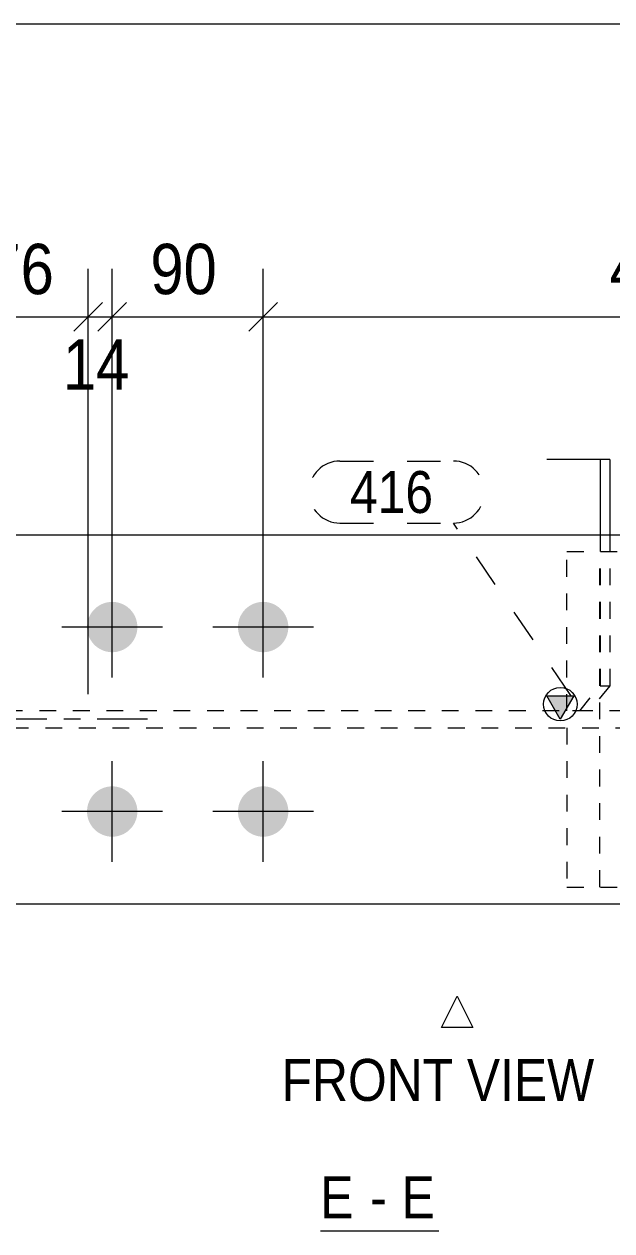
# Model space of a CAD drawing. Header units: millimetres. Extents: x 2 to 579, y 1 to 825.
# Drawn here: x 249.6 to 284.6, y 753 to 825 of the extents above; entities that cross this region are included whole.
import ezdxf

# ---------------------------------------------------------------- set-up
doc = ezdxf.new("R2010")
doc.units = ezdxf.units.MM
for name, pattern in [('XKITLINE00', [0]), ('XKITLINE01', [4, 1, -1, 1, -1]), ('XKITLINE02', [4, 2, -2]), ('XKITLINE03', [6, 3, -1, 1, -1])]:
    doc.linetypes.add(name, pattern=pattern)
for name, color, linetype, lineweight in [('Bolt', 3, 'Continuous', 0), ('Dimensions', 7, 'Continuous', 0), ('DrawingSheet', 5, 'Continuous', 0), ('OtherObjectType', 7, 'Continuous', 0), ('Part', 2, 'Continuous', 0), ('PartMark', 7, 'Continuous', 0)]:
    doc.layers.add(name, color=color, linetype=linetype, lineweight=lineweight)
doc.styles.add('ARIAL', font='ARIAL.TTF')

# ---------------------------------------------------------------- blocks, each defined once
blk = doc.blocks.new('*A100')
at = {"layer": 'Bolt'}
for points in [[(254.797, 787.55), (254.76, 787.552), (254.723, 787.554), (254.687, 787.557), (254.65, 787.561), (254.614, 787.566), (254.577, 787.572), (254.541, 787.579), (254.505, 787.586), (254.469, 787.595), (254.434, 787.604), (254.398, 787.615), (254.363, 787.626), (254.328, 787.638), (254.294, 787.651), (254.26, 787.664), (254.226, 787.679), (254.192, 787.694), (254.159, 787.71), (254.127, 787.727), (254.094, 787.745), (254.063, 787.763), (254.031, 787.783), (254, 787.803), (253.97, 787.824), (253.94, 787.845), (253.911, 787.867), (253.882, 787.89), (253.854, 787.914), (253.826, 787.939), (253.799, 787.964), (253.773, 787.989), (253.747, 788.016), (253.722, 788.043), (253.698, 788.07), (253.674, 788.098), (253.651, 788.127), (253.629, 788.156), (253.607, 788.186), (253.587, 788.217), (253.567, 788.248), (253.547, 788.279), (253.529, 788.311), (253.511, 788.343), (253.494, 788.376), (253.478, 788.409), (253.462, 788.442), (253.448, 788.476), (253.434, 788.51), (253.421, 788.545), (253.409, 788.579), (253.398, 788.615), (253.388, 788.65), (253.379, 788.686), (253.37, 788.721), (253.363, 788.757), (253.356, 788.794), (253.35, 788.83), (253.345, 788.866), (253.341, 788.903), (253.338, 788.94), (253.336, 788.976), (253.334, 789.013), (253.334, 789.05), (253.334, 789.087), (253.336, 789.124), (253.338, 789.16), (253.341, 789.197), (253.345, 789.234), (253.35, 789.27), (253.356, 789.306), (253.363, 789.343), (253.37, 789.379), (253.379, 789.414), (253.388, 789.45), (253.398, 789.485), (253.409, 789.521), (253.421, 789.555), (253.434, 789.59), (253.448, 789.624), (253.462, 789.658), (253.478, 789.691), (253.494, 789.724), (253.511, 789.757), (253.529, 789.789), (253.547, 789.821), (253.567, 789.852), (253.587, 789.883), (253.607, 789.914), (253.629, 789.944), (253.651, 789.973), (253.674, 790.002), (253.698, 790.03), (253.722, 790.057), (253.747, 790.084), (253.773, 790.111), (253.799, 790.136), (253.826, 790.161), (253.854, 790.186), (253.882, 790.21), (253.911, 790.233), (253.94, 790.255), (253.97, 790.276), (254, 790.297), (254.031, 790.317), (254.063, 790.337), (254.094, 790.355), (254.127, 790.373), (254.159, 790.39), (254.192, 790.406), (254.226, 790.421), (254.26, 790.436), (254.294, 790.449), (254.328, 790.462), (254.363, 790.474), (254.398, 790.485), (254.434, 790.496), (254.469, 790.505), (254.505, 790.514), (254.541, 790.521), (254.577, 790.528), (254.614, 790.534), (254.65, 790.539), (254.687, 790.543), (254.723, 790.546), (254.76, 790.548), (254.797, 790.55), (254.834, 790.55), (254.871, 790.55), (254.907, 790.548), (254.944, 790.546), (254.981, 790.543), (255.017, 790.539), (255.054, 790.534), (255.09, 790.528), (255.126, 790.521), (255.162, 790.514), (255.198, 790.505), (255.234, 790.496), (255.269, 790.485), (255.304, 790.474), (255.339, 790.462), (255.374, 790.449), (255.408, 790.436), (255.442, 790.421), (255.475, 790.406), (255.508, 790.39), (255.541, 790.373), (255.573, 790.355), (255.605, 790.337), (255.636, 790.317), (255.667, 790.297), (255.697, 790.276), (255.727, 790.255), (255.757, 790.233), (255.785, 790.21), (255.814, 790.186), (255.841, 790.161), (255.868, 790.136), (255.894, 790.111), (255.92, 790.084), (255.945, 790.057), (255.97, 790.03), (255.993, 790.002), (256.016, 789.973), (256.039, 789.944), (256.06, 789.914), (256.081, 789.883), (256.101, 789.852), (256.12, 789.821), (256.139, 789.789), (256.157, 789.757), (256.174, 789.724), (256.19, 789.691), (256.205, 789.658), (256.22, 789.624), (256.233, 789.59), (256.246, 789.555), (256.258, 789.521), (256.269, 789.485), (256.279, 789.45), (256.289, 789.414), (256.297, 789.379), (256.305, 789.343), (256.312, 789.306), (256.318, 789.27), (256.323, 789.234), (256.327, 789.197), (256.33, 789.16), (256.332, 789.124), (256.333, 789.087), (256.334, 789.05), (256.333, 789.013), (256.332, 788.976), (256.33, 788.94), (256.327, 788.903), (256.323, 788.866), (256.318, 788.83), (256.312, 788.794), (256.305, 788.757), (256.297, 788.721), (256.289, 788.686), (256.279, 788.65), (256.269, 788.615), (256.258, 788.579), (256.246, 788.545), (256.233, 788.51), (256.22, 788.476), (256.205, 788.442), (256.19, 788.409), (256.174, 788.376), (256.157, 788.343), (256.139, 788.311), (256.12, 788.279), (256.101, 788.248), (256.081, 788.217), (256.06, 788.186), (256.039, 788.156), (256.016, 788.127), (255.993, 788.098), (255.97, 788.07), (255.945, 788.043), (255.92, 788.016), (255.894, 787.989), (255.868, 787.964), (255.841, 787.939), (255.814, 787.914), (255.785, 787.89), (255.757, 787.867), (255.727, 787.845), (255.697, 787.824), (255.667, 787.803), (255.636, 787.783), (255.605, 787.763), (255.573, 787.745), (255.541, 787.727), (255.508, 787.71), (255.475, 787.694), (255.442, 787.679), (255.408, 787.664), (255.374, 787.651), (255.339, 787.638), (255.304, 787.626), (255.269, 787.615), (255.234, 787.604), (255.198, 787.595), (255.162, 787.586), (255.126, 787.579), (255.09, 787.572), (255.054, 787.566), (255.017, 787.561), (254.981, 787.557), (254.944, 787.554), (254.907, 787.552), (254.871, 787.55), (254.834, 787.55)], [(263.797, 787.55), (263.76, 787.552), (263.723, 787.554), (263.687, 787.557), (263.65, 787.561), (263.614, 787.566), (263.577, 787.572), (263.541, 787.579), (263.505, 787.586), (263.469, 787.595), (263.434, 787.604), (263.398, 787.615), (263.363, 787.626), (263.328, 787.638), (263.294, 787.651), (263.26, 787.664), (263.226, 787.679), (263.192, 787.694), (263.159, 787.71), (263.127, 787.727), (263.094, 787.745), (263.063, 787.763), (263.031, 787.783), (263, 787.803), (262.97, 787.824), (262.94, 787.845), (262.911, 787.867), (262.882, 787.89), (262.854, 787.914), (262.826, 787.939), (262.799, 787.964), (262.773, 787.989), (262.747, 788.016), (262.722, 788.043), (262.698, 788.07), (262.674, 788.098), (262.651, 788.127), (262.629, 788.156), (262.607, 788.186), (262.587, 788.217), (262.567, 788.248), (262.547, 788.279), (262.529, 788.311), (262.511, 788.343), (262.494, 788.376), (262.478, 788.409), (262.462, 788.442), (262.448, 788.476), (262.434, 788.51), (262.421, 788.545), (262.409, 788.579), (262.398, 788.615), (262.388, 788.65), (262.379, 788.686), (262.37, 788.721), (262.363, 788.757), (262.356, 788.794), (262.35, 788.83), (262.345, 788.866), (262.341, 788.903), (262.338, 788.94), (262.336, 788.976), (262.334, 789.013), (262.334, 789.05), (262.334, 789.087), (262.336, 789.124), (262.338, 789.16), (262.341, 789.197), (262.345, 789.234), (262.35, 789.27), (262.356, 789.306), (262.363, 789.343), (262.37, 789.379), (262.379, 789.414), (262.388, 789.45), (262.398, 789.485), (262.409, 789.521), (262.421, 789.555), (262.434, 789.59), (262.448, 789.624), (262.462, 789.658), (262.478, 789.691), (262.494, 789.724), (262.511, 789.757), (262.529, 789.789), (262.547, 789.821), (262.567, 789.852), (262.587, 789.883), (262.607, 789.914), (262.629, 789.944), (262.651, 789.973), (262.674, 790.002), (262.698, 790.03), (262.722, 790.057), (262.747, 790.084), (262.773, 790.111), (262.799, 790.136), (262.826, 790.161), (262.854, 790.186), (262.882, 790.21), (262.911, 790.233), (262.94, 790.255), (262.97, 790.276), (263, 790.297), (263.031, 790.317), (263.063, 790.337), (263.094, 790.355), (263.127, 790.373), (263.159, 790.39), (263.192, 790.406), (263.226, 790.421), (263.26, 790.436), (263.294, 790.449), (263.328, 790.462), (263.363, 790.474), (263.398, 790.485), (263.434, 790.496), (263.469, 790.505), (263.505, 790.514), (263.541, 790.521), (263.577, 790.528), (263.614, 790.534), (263.65, 790.539), (263.687, 790.543), (263.723, 790.546), (263.76, 790.548), (263.797, 790.55), (263.834, 790.55), (263.871, 790.55), (263.907, 790.548), (263.944, 790.546), (263.981, 790.543), (264.017, 790.539), (264.054, 790.534), (264.09, 790.528), (264.126, 790.521), (264.162, 790.514), (264.198, 790.505), (264.234, 790.496), (264.269, 790.485), (264.304, 790.474), (264.339, 790.462), (264.374, 790.449), (264.408, 790.436), (264.442, 790.421), (264.475, 790.406), (264.508, 790.39), (264.541, 790.373), (264.573, 790.355), (264.605, 790.337), (264.636, 790.317), (264.667, 790.297), (264.697, 790.276), (264.727, 790.255), (264.757, 790.233), (264.785, 790.21), (264.814, 790.186), (264.841, 790.161), (264.868, 790.136), (264.894, 790.111), (264.92, 790.084), (264.945, 790.057), (264.97, 790.03), (264.993, 790.002), (265.016, 789.973), (265.039, 789.944), (265.06, 789.914), (265.081, 789.883), (265.101, 789.852), (265.12, 789.821), (265.139, 789.789), (265.157, 789.757), (265.174, 789.724), (265.19, 789.691), (265.205, 789.658), (265.22, 789.624), (265.233, 789.59), (265.246, 789.555), (265.258, 789.521), (265.269, 789.485), (265.279, 789.45), (265.289, 789.414), (265.297, 789.379), (265.305, 789.343), (265.312, 789.306), (265.318, 789.27), (265.323, 789.234), (265.327, 789.197), (265.33, 789.16), (265.332, 789.124), (265.333, 789.087), (265.334, 789.05), (265.333, 789.013), (265.332, 788.976), (265.33, 788.94), (265.327, 788.903), (265.323, 788.866), (265.318, 788.83), (265.312, 788.794), (265.305, 788.757), (265.297, 788.721), (265.289, 788.686), (265.279, 788.65), (265.269, 788.615), (265.258, 788.579), (265.246, 788.545), (265.233, 788.51), (265.22, 788.476), (265.205, 788.442), (265.19, 788.409), (265.174, 788.376), (265.157, 788.343), (265.139, 788.311), (265.12, 788.279), (265.101, 788.248), (265.081, 788.217), (265.06, 788.186), (265.039, 788.156), (265.016, 788.127), (264.993, 788.098), (264.97, 788.07), (264.945, 788.043), (264.92, 788.016), (264.894, 787.989), (264.868, 787.964), (264.841, 787.939), (264.814, 787.914), (264.785, 787.89), (264.757, 787.867), (264.727, 787.845), (264.697, 787.824), (264.667, 787.803), (264.636, 787.783), (264.605, 787.763), (264.573, 787.745), (264.541, 787.727), (264.508, 787.71), (264.475, 787.694), (264.442, 787.679), (264.408, 787.664), (264.374, 787.651), (264.339, 787.638), (264.304, 787.626), (264.269, 787.615), (264.234, 787.604), (264.198, 787.595), (264.162, 787.586), (264.126, 787.579), (264.09, 787.572), (264.054, 787.566), (264.017, 787.561), (263.981, 787.557), (263.944, 787.554), (263.907, 787.552), (263.871, 787.55), (263.834, 787.55)], [(254.797, 776.55), (254.76, 776.552), (254.723, 776.554), (254.687, 776.557), (254.65, 776.561), (254.614, 776.566), (254.577, 776.572), (254.541, 776.579), (254.505, 776.586), (254.469, 776.595), (254.434, 776.604), (254.398, 776.615), (254.363, 776.626), (254.328, 776.638), (254.294, 776.651), (254.26, 776.664), (254.226, 776.679), (254.192, 776.694), (254.159, 776.71), (254.127, 776.727), (254.094, 776.745), (254.063, 776.763), (254.031, 776.783), (254, 776.803), (253.97, 776.824), (253.94, 776.845), (253.911, 776.867), (253.882, 776.89), (253.854, 776.914), (253.826, 776.939), (253.799, 776.964), (253.773, 776.989), (253.747, 777.016), (253.722, 777.043), (253.698, 777.07), (253.674, 777.098), (253.651, 777.127), (253.629, 777.156), (253.607, 777.186), (253.587, 777.217), (253.567, 777.248), (253.547, 777.279), (253.529, 777.311), (253.511, 777.343), (253.494, 777.376), (253.478, 777.409), (253.462, 777.442), (253.448, 777.476), (253.434, 777.51), (253.421, 777.545), (253.409, 777.579), (253.398, 777.615), (253.388, 777.65), (253.379, 777.686), (253.37, 777.721), (253.363, 777.757), (253.356, 777.794), (253.35, 777.83), (253.345, 777.866), (253.341, 777.903), (253.338, 777.94), (253.336, 777.976), (253.334, 778.013), (253.334, 778.05), (253.334, 778.087), (253.336, 778.124), (253.338, 778.16), (253.341, 778.197), (253.345, 778.234), (253.35, 778.27), (253.356, 778.306), (253.363, 778.343), (253.37, 778.379), (253.379, 778.414), (253.388, 778.45), (253.398, 778.485), (253.409, 778.521), (253.421, 778.555), (253.434, 778.59), (253.448, 778.624), (253.462, 778.658), (253.478, 778.691), (253.494, 778.724), (253.511, 778.757), (253.529, 778.789), (253.547, 778.821), (253.567, 778.852), (253.587, 778.883), (253.607, 778.914), (253.629, 778.944), (253.651, 778.973), (253.674, 779.002), (253.698, 779.03), (253.722, 779.057), (253.747, 779.084), (253.773, 779.111), (253.799, 779.136), (253.826, 779.161), (253.854, 779.186), (253.882, 779.21), (253.911, 779.233), (253.94, 779.255), (253.97, 779.276), (254, 779.297), (254.031, 779.317), (254.063, 779.337), (254.094, 779.355), (254.127, 779.373), (254.159, 779.39), (254.192, 779.406), (254.226, 779.421), (254.26, 779.436), (254.294, 779.449), (254.328, 779.462), (254.363, 779.474), (254.398, 779.485), (254.434, 779.496), (254.469, 779.505), (254.505, 779.514), (254.541, 779.521), (254.577, 779.528), (254.614, 779.534), (254.65, 779.539), (254.687, 779.543), (254.723, 779.546), (254.76, 779.548), (254.797, 779.55), (254.834, 779.55), (254.871, 779.55), (254.907, 779.548), (254.944, 779.546), (254.981, 779.543), (255.017, 779.539), (255.054, 779.534), (255.09, 779.528), (255.126, 779.521), (255.162, 779.514), (255.198, 779.505), (255.234, 779.496), (255.269, 779.485), (255.304, 779.474), (255.339, 779.462), (255.374, 779.449), (255.408, 779.436), (255.442, 779.421), (255.475, 779.406), (255.508, 779.39), (255.541, 779.373), (255.573, 779.355), (255.605, 779.337), (255.636, 779.317), (255.667, 779.297), (255.697, 779.276), (255.727, 779.255), (255.757, 779.233), (255.785, 779.21), (255.814, 779.186), (255.841, 779.161), (255.868, 779.136), (255.894, 779.111), (255.92, 779.084), (255.945, 779.057), (255.97, 779.03), (255.993, 779.002), (256.016, 778.973), (256.039, 778.944), (256.06, 778.914), (256.081, 778.883), (256.101, 778.852), (256.12, 778.821), (256.139, 778.789), (256.157, 778.757), (256.174, 778.724), (256.19, 778.691), (256.205, 778.658), (256.22, 778.624), (256.233, 778.59), (256.246, 778.555), (256.258, 778.521), (256.269, 778.485), (256.279, 778.45), (256.289, 778.414), (256.297, 778.379), (256.305, 778.343), (256.312, 778.306), (256.318, 778.27), (256.323, 778.234), (256.327, 778.197), (256.33, 778.16), (256.332, 778.124), (256.333, 778.087), (256.334, 778.05), (256.333, 778.013), (256.332, 777.976), (256.33, 777.94), (256.327, 777.903), (256.323, 777.866), (256.318, 777.83), (256.312, 777.794), (256.305, 777.757), (256.297, 777.721), (256.289, 777.686), (256.279, 777.65), (256.269, 777.615), (256.258, 777.579), (256.246, 777.545), (256.233, 777.51), (256.22, 777.476), (256.205, 777.442), (256.19, 777.409), (256.174, 777.376), (256.157, 777.343), (256.139, 777.311), (256.12, 777.279), (256.101, 777.248), (256.081, 777.217), (256.06, 777.186), (256.039, 777.156), (256.016, 777.127), (255.993, 777.098), (255.97, 777.07), (255.945, 777.043), (255.92, 777.016), (255.894, 776.989), (255.868, 776.964), (255.841, 776.939), (255.814, 776.914), (255.785, 776.89), (255.757, 776.867), (255.727, 776.845), (255.697, 776.824), (255.667, 776.803), (255.636, 776.783), (255.605, 776.763), (255.573, 776.745), (255.541, 776.727), (255.508, 776.71), (255.475, 776.694), (255.442, 776.679), (255.408, 776.664), (255.374, 776.651), (255.339, 776.638), (255.304, 776.626), (255.269, 776.615), (255.234, 776.604), (255.198, 776.595), (255.162, 776.586), (255.126, 776.579), (255.09, 776.572), (255.054, 776.566), (255.017, 776.561), (254.981, 776.557), (254.944, 776.554), (254.907, 776.552), (254.871, 776.55), (254.834, 776.55)], [(263.797, 776.55), (263.76, 776.552), (263.723, 776.554), (263.687, 776.557), (263.65, 776.561), (263.614, 776.566), (263.577, 776.572), (263.541, 776.579), (263.505, 776.586), (263.469, 776.595), (263.434, 776.604), (263.398, 776.615), (263.363, 776.626), (263.328, 776.638), (263.294, 776.651), (263.26, 776.664), (263.226, 776.679), (263.192, 776.694), (263.159, 776.71), (263.127, 776.727), (263.094, 776.745), (263.063, 776.763), (263.031, 776.783), (263, 776.803), (262.97, 776.824), (262.94, 776.845), (262.911, 776.867), (262.882, 776.89), (262.854, 776.914), (262.826, 776.939), (262.799, 776.964), (262.773, 776.989), (262.747, 777.016), (262.722, 777.043), (262.698, 777.07), (262.674, 777.098), (262.651, 777.127), (262.629, 777.156), (262.607, 777.186), (262.587, 777.217), (262.567, 777.248), (262.547, 777.279), (262.529, 777.311), (262.511, 777.343), (262.494, 777.376), (262.478, 777.409), (262.462, 777.442), (262.448, 777.476), (262.434, 777.51), (262.421, 777.545), (262.409, 777.579), (262.398, 777.615), (262.388, 777.65), (262.379, 777.686), (262.37, 777.721), (262.363, 777.757), (262.356, 777.794), (262.35, 777.83), (262.345, 777.866), (262.341, 777.903), (262.338, 777.94), (262.336, 777.976), (262.334, 778.013), (262.334, 778.05), (262.334, 778.087), (262.336, 778.124), (262.338, 778.16), (262.341, 778.197), (262.345, 778.234), (262.35, 778.27), (262.356, 778.306), (262.363, 778.343), (262.37, 778.379), (262.379, 778.414), (262.388, 778.45), (262.398, 778.485), (262.409, 778.521), (262.421, 778.555), (262.434, 778.59), (262.448, 778.624), (262.462, 778.658), (262.478, 778.691), (262.494, 778.724), (262.511, 778.757), (262.529, 778.789), (262.547, 778.821), (262.567, 778.852), (262.587, 778.883), (262.607, 778.914), (262.629, 778.944), (262.651, 778.973), (262.674, 779.002), (262.698, 779.03), (262.722, 779.057), (262.747, 779.084), (262.773, 779.111), (262.799, 779.136), (262.826, 779.161), (262.854, 779.186), (262.882, 779.21), (262.911, 779.233), (262.94, 779.255), (262.97, 779.276), (263, 779.297), (263.031, 779.317), (263.063, 779.337), (263.094, 779.355), (263.127, 779.373), (263.159, 779.39), (263.192, 779.406), (263.226, 779.421), (263.26, 779.436), (263.294, 779.449), (263.328, 779.462), (263.363, 779.474), (263.398, 779.485), (263.434, 779.496), (263.469, 779.505), (263.505, 779.514), (263.541, 779.521), (263.577, 779.528), (263.614, 779.534), (263.65, 779.539), (263.687, 779.543), (263.723, 779.546), (263.76, 779.548), (263.797, 779.55), (263.834, 779.55), (263.871, 779.55), (263.907, 779.548), (263.944, 779.546), (263.981, 779.543), (264.017, 779.539), (264.054, 779.534), (264.09, 779.528), (264.126, 779.521), (264.162, 779.514), (264.198, 779.505), (264.234, 779.496), (264.269, 779.485), (264.304, 779.474), (264.339, 779.462), (264.374, 779.449), (264.408, 779.436), (264.442, 779.421), (264.475, 779.406), (264.508, 779.39), (264.541, 779.373), (264.573, 779.355), (264.605, 779.337), (264.636, 779.317), (264.667, 779.297), (264.697, 779.276), (264.727, 779.255), (264.757, 779.233), (264.785, 779.21), (264.814, 779.186), (264.841, 779.161), (264.868, 779.136), (264.894, 779.111), (264.92, 779.084), (264.945, 779.057), (264.97, 779.03), (264.993, 779.002), (265.016, 778.973), (265.039, 778.944), (265.06, 778.914), (265.081, 778.883), (265.101, 778.852), (265.12, 778.821), (265.139, 778.789), (265.157, 778.757), (265.174, 778.724), (265.19, 778.691), (265.205, 778.658), (265.22, 778.624), (265.233, 778.59), (265.246, 778.555), (265.258, 778.521), (265.269, 778.485), (265.279, 778.45), (265.289, 778.414), (265.297, 778.379), (265.305, 778.343), (265.312, 778.306), (265.318, 778.27), (265.323, 778.234), (265.327, 778.197), (265.33, 778.16), (265.332, 778.124), (265.333, 778.087), (265.334, 778.05), (265.333, 778.013), (265.332, 777.976), (265.33, 777.94), (265.327, 777.903), (265.323, 777.866), (265.318, 777.83), (265.312, 777.794), (265.305, 777.757), (265.297, 777.721), (265.289, 777.686), (265.279, 777.65), (265.269, 777.615), (265.258, 777.579), (265.246, 777.545), (265.233, 777.51), (265.22, 777.476), (265.205, 777.442), (265.19, 777.409), (265.174, 777.376), (265.157, 777.343), (265.139, 777.311), (265.12, 777.279), (265.101, 777.248), (265.081, 777.217), (265.06, 777.186), (265.039, 777.156), (265.016, 777.127), (264.993, 777.098), (264.97, 777.07), (264.945, 777.043), (264.92, 777.016), (264.894, 776.989), (264.868, 776.964), (264.841, 776.939), (264.814, 776.914), (264.785, 776.89), (264.757, 776.867), (264.727, 776.845), (264.697, 776.824), (264.667, 776.803), (264.636, 776.783), (264.605, 776.763), (264.573, 776.745), (264.541, 776.727), (264.508, 776.71), (264.475, 776.694), (264.442, 776.679), (264.408, 776.664), (264.374, 776.651), (264.339, 776.638), (264.304, 776.626), (264.269, 776.615), (264.234, 776.604), (264.198, 776.595), (264.162, 776.586), (264.126, 776.579), (264.09, 776.572), (264.054, 776.566), (264.017, 776.561), (263.981, 776.557), (263.944, 776.554), (263.907, 776.552), (263.871, 776.55), (263.834, 776.55)]]:
    blk.add_hatch(color=3, dxfattribs=at).paths.add_polyline_path(points, flags=17)
at = {"layer": 'Bolt', "color": 3, "linetype": 'XKITLINE00', "lineweight": 0}
for p, q in [((254.834, 786.05), (254.834, 792.05)), ((263.834, 786.05), (263.834, 792.05)), ((257.834, 789.05), (251.834, 789.05)), ((266.834, 789.05), (260.834, 789.05)), ((254.834, 775.05), (254.834, 781.05)), ((263.834, 775.05), (263.834, 781.05)), ((257.834, 778.05), (251.834, 778.05)), ((266.834, 778.05), (260.834, 778.05))]:
    blk.add_line(p, q, dxfattribs=at)
blk = doc.blocks.new('*A103')
at = {"layer": 'Part', "color": 2, "linetype": 'XKITLINE00', "lineweight": 0}
for p, q in [((210.903, 794.55), (352.806, 794.55)), ((210.903, 772.55), (352.806, 772.55))]:
    blk.add_line(p, q, dxfattribs=at)
blk = doc.blocks.new('*A104')
at = {"layer": 'Part'}
blk.add_hatch(color=2, dxfattribs=at).paths.add_polyline_path([(280.752, 784.95), (282.352, 784.95), (281.552, 783.55)], flags=17)
at = {"layer": 'Part', "color": 7, "linetype": 'XKITLINE01', "lineweight": 0}
for p, q in [((228.392, 793.55), (222.898, 793.55)), ((222.898, 793.55), (222.898, 773.55)), ((224.851, 784.05), (224.851, 793.55)), ((281.949, 784.05), (281.949, 793.55)), ((281.949, 793.55), (287.442, 793.55)), ((283.902, 773.55), (283.902, 793.55)), ((285.49, 784.05), (224.851, 784.05)), ((224.851, 773.55), (224.851, 783.05)), ((224.851, 783.05), (285.49, 783.05)), ((281.949, 783.05), (281.949, 773.55)), ((222.898, 773.55), (228.392, 773.55)), ((281.949, 773.55), (287.442, 773.55))]:
    blk.add_line(p, q, dxfattribs=at)
at = {"layer": 'Part', "color": 2, "linetype": 'XKITLINE00', "lineweight": 0}
for p, q in [((281.552, 783.55), (280.752, 784.95)), ((280.752, 784.95), (282.352, 784.95)), ((282.352, 784.95), (281.552, 783.55))]:
    blk.add_line(p, q, dxfattribs=at)
at = {"layer": 'Part', "color": 7, "linetype": 'XKITLINE03', "lineweight": 0}
blk.add_line((256.941, 783.55), (247.671, 783.55), dxfattribs=at)
at = {"layer": 'Part', "color": 2, "linetype": 'XKITLINE00', "lineweight": 0}
blk.add_circle((281.552, 784.45), 1, dxfattribs=at)
blk = doc.blocks.new('*A109')
at = {"layer": 'Part', "color": 2, "linetype": 'XKITLINE00', "lineweight": 0}
for p, q in [((284.51, 799.05), (280.758, 799.05)), ((283.937, 799.05), (283.937, 794.55)), ((284.51, 799.05), (284.51, 794.55))]:
    blk.add_line(p, q, dxfattribs=at)
at = {"layer": 'Part', "color": 7, "linetype": 'XKITLINE01', "lineweight": 0}
for p, q in [((283.937, 794.55), (283.937, 785.55)), ((284.51, 794.55), (284.51, 785.55)), ((282.708, 784.05), (283.937, 785.55)), ((284.51, 785.55), (283.281, 784.05)), ((283.937, 785.55), (284.51, 785.55)), ((283.281, 784.05), (280.758, 784.05))]:
    blk.add_line(p, q, dxfattribs=at)
blk = doc.blocks.new('*A119')
at = {"layer": 'DrawingSheet', "color": 5, "linetype": 'XKITLINE00', "lineweight": 0}
blk.add_line((579, 825), (5, 825), dxfattribs=at)
blk = doc.blocks.new('*A265')
at = {"layer": 'Dimensions', "color": 7, "linetype": 'XKITLINE00', "lineweight": 0}
for p, q in [((245.834, 790.05), (245.834, 810.4)), ((253.4, 785.05), (253.4, 810.4)), ((246.682, 808.399), (244.985, 806.701)), ((254.249, 808.399), (252.551, 806.701)), ((245.834, 807.55), (253.4, 807.55))]:
    blk.add_line(p, q, dxfattribs=at)
at = {"layer": 'Dimensions', "color": 3}
for p in [(245.834, 807.55), (253.4, 807.55)]:
    blk.add_point(p, dxfattribs=at)
at = {"layer": 'Dimensions', "color": 3, "style": 'ARIAL', "width": 0.85}
blk.add_text('76', height=3, dxfattribs=at).set_placement((247.392, 808.9))
blk = doc.blocks.new('*A266')
at = {"layer": 'Dimensions', "color": 7, "linetype": 'XKITLINE00', "lineweight": 0}
for p, q in [((253.4, 785.05), (253.4, 809.95)), ((254.834, 790.05), (254.834, 809.95)), ((254.249, 808.399), (252.551, 806.701)), ((255.682, 808.399), (253.985, 806.701)), ((253.4, 807.55), (254.834, 807.55))]:
    blk.add_line(p, q, dxfattribs=at)
at = {"layer": 'Dimensions', "color": 3}
for p in [(253.4, 807.55), (254.834, 807.55)]:
    blk.add_point(p, dxfattribs=at)
at = {"layer": 'Dimensions', "color": 3, "style": 'ARIAL', "width": 0.85}
blk.add_text('14', height=3, dxfattribs=at).set_placement((251.892, 803.2))
blk = doc.blocks.new('*A267')
at = {"layer": 'Dimensions', "color": 7, "linetype": 'XKITLINE00', "lineweight": 0}
for p, q in [((254.834, 790.05), (254.834, 810.4)), ((263.834, 790.05), (263.834, 810.4)), ((255.682, 808.399), (253.985, 806.701)), ((264.682, 808.399), (262.985, 806.701)), ((254.834, 807.55), (263.834, 807.55))]:
    blk.add_line(p, q, dxfattribs=at)
at = {"layer": 'Dimensions', "color": 3}
for p in [(254.834, 807.55), (263.834, 807.55)]:
    blk.add_point(p, dxfattribs=at)
at = {"layer": 'Dimensions', "color": 3, "style": 'ARIAL', "width": 0.85}
blk.add_text('90', height=3, dxfattribs=at).set_placement((257.109, 808.9))
blk = doc.blocks.new('*A268')
at = {"layer": 'Dimensions', "color": 7, "linetype": 'XKITLINE00', "lineweight": 0}
for p, q in [((263.834, 790.05), (263.834, 810.4)), ((311.834, 790.05), (311.834, 810.4)), ((264.682, 808.399), (262.985, 806.701)), ((312.682, 808.399), (310.985, 806.701)), ((263.834, 807.55), (311.834, 807.55))]:
    blk.add_line(p, q, dxfattribs=at)
at = {"layer": 'Dimensions', "color": 3}
for p in [(263.834, 807.55), (311.834, 807.55)]:
    blk.add_point(p, dxfattribs=at)
at = {"layer": 'Dimensions', "color": 3, "style": 'ARIAL', "width": 0.85}
blk.add_text('480', height=3, dxfattribs=at).set_placement((284.496, 808.9))
blk = doc.blocks.new('*A273')
at = {"layer": 'PartMark', "color": 7, "linetype": 'XKITLINE02', "lineweight": 0}
for p, q in [((268.413, 798.95), (275.176, 798.95)), ((268.413, 795.25), (275.176, 795.25)), ((282.176, 784.976), (275.176, 795.25))]:
    blk.add_line(p, q, dxfattribs=at)
for centre, start, end in [((268.413, 797.1), 90, 270), ((275.176, 797.1), 270, 90)]:
    blk.add_arc(centre, 1.85, start, end, dxfattribs=at)
at = {"layer": 'PartMark', "color": 3, "style": 'ARIAL', "width": 0.85}
blk.add_text('416', height=2.5, dxfattribs=at).set_placement((269.013, 795.85))
blk = doc.blocks.new('*A280')
at = {"layer": 'OtherObjectType', "color": 7, "linetype": 'XKITLINE00', "lineweight": 0}
for p, q in [((274.462, 765.172), (275.4, 767.047)), ((275.4, 767.047), (276.337, 765.172)), ((275.4, 767.047), (275.4, 767.047)), ((276.337, 765.172), (274.462, 765.172)), ((267.246, 753.047), (274.304, 753.047))]:
    blk.add_line(p, q, dxfattribs=at)
at = {"layer": 'OtherObjectType', "color": 7, "style": 'ARIAL', "width": 0.85}
for s, p in [('FRONT VIEW', (264.936, 760.797)), ('E', (267.246, 753.797)), ('E', (272.08, 753.797)), ('-', (270.22, 753.797))]:
    blk.add_text(s, height=2.5, dxfattribs=at).set_placement(p)

msp = doc.modelspace()

# ---------------------------------------------------------------- block references
at = {"lineweight": 0}
for name in ['*A119', '*A265', '*A267', '*A268', '*A266', '*A273', '*A109', '*A103', '*A100']:
    msp.add_blockref(name, (0, 0), dxfattribs=at)
at = {"layer": 'OtherObjectType', "lineweight": 0}
msp.add_blockref('*A280', (0, 0), dxfattribs=at)
at = {"layer": 'Part', "lineweight": 0}
msp.add_blockref('*A104', (0, 0), dxfattribs=at)

doc.saveas('drawing.dxf')
